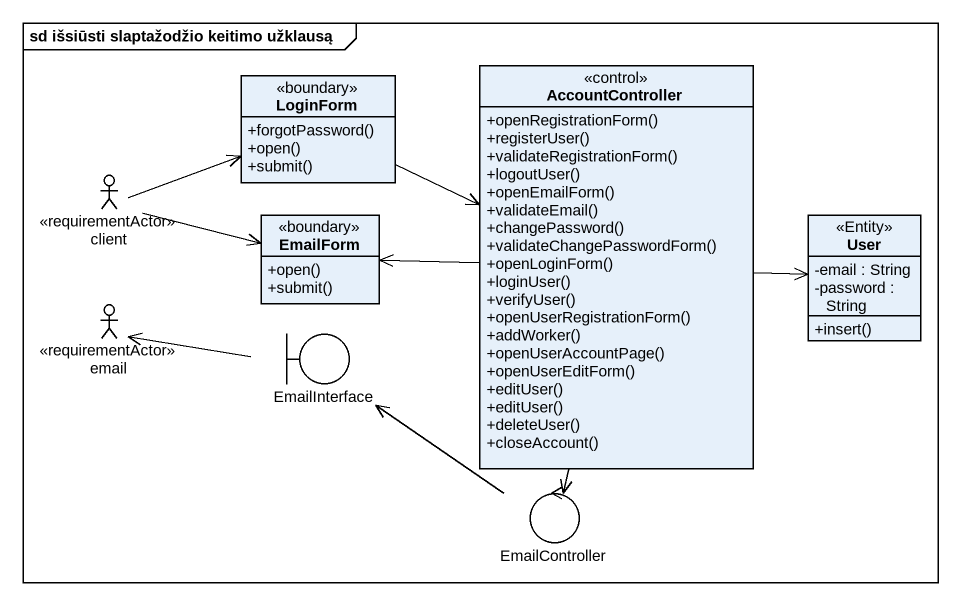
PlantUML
@startuml
mainframe sd išsiūsti slaptažodžio keitimo užklausą
allowmixing
hide circle
hide empty members
skinparam classAttributeIconSize 0
class AccountController <<control>> {
  +openRegistrationForm()
  +registerUser()
  +validateRegistrationForm()
  +logoutUser()
  +openEmailForm()
  +validateEmail()
  +changePassword()
  +validateChangePasswordForm()
  +openLoginForm()
  +loginUser()
  +verifyUser()
  +openUserRegistrationForm()
  +addWorker()
  +openUserAccountPage()
  +openUserEditForm()
  +editUser()
  +editUser()
  +deleteUser()
  +closeAccount()
}
class LoginForm <<boundary>> {
  +forgotPassword()
  +open()
  +submit()
}
actor client <<requirementActor>>
class EmailForm <<boundary>> {
  +open()
  +submit()
}
class User <<Entity>> {
  -email : String
  -password : String
  +insert()
}
actor email <<requirementActor>>
boundary EmailInterface
control EmailController
AccountController -left-> EmailForm
AccountController -right-> User
AccountController --> EmailController
LoginForm -right-> AccountController
client -right-> LoginForm
client -right-> EmailForm
EmailInterface -left-> email
EmailController -up-> EmailInterface
@enduml
